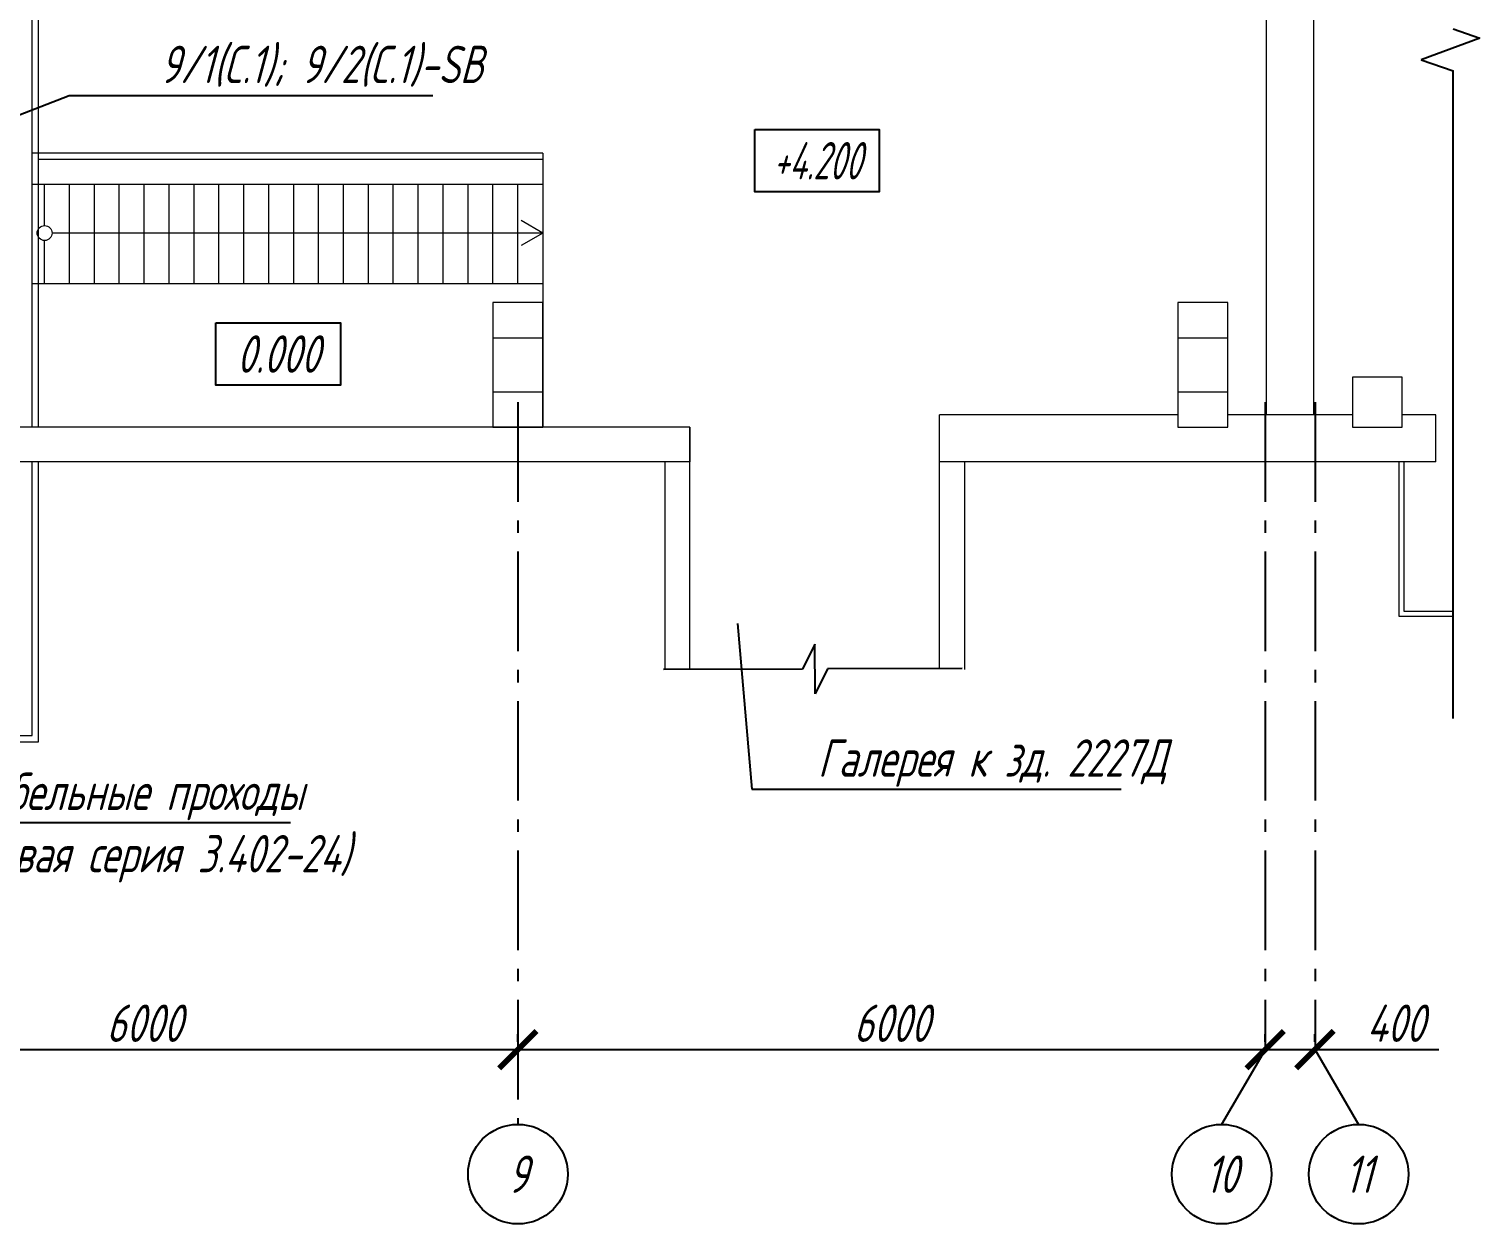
# Model space of a CAD drawing. Header units: millimetres. Extents: x -14296 to 10264, y -13087 to -5602.
# Drawn here: x -1518.6 to -1402.1, y -12785.3 to -12689.3 of the extents above; entities that cross this region are included whole.
import ezdxf
from ezdxf import colors
from ezdxf.entities.mleader import LeaderData, LeaderLine
from ezdxf.math import Vec2, Vec3

# ---------------------------------------------------------------- set-up
doc = ezdxf.new("R2010")
doc.units = ezdxf.units.MM
doc.linetypes.add('gost6', pattern=[12, 8, -1.5, 1, -1.5])
doc.layers.get('Defpoints').update_dxf_attribs({"color": 33})
doc.layers.add('TX', color=7, linetype='Continuous')
for name, color, linetype, lineweight in [('Линия выноска', 137, 'Continuous', 25), ('Осевая', 4, 'gost6', 25), ('Размерная', 4, 'Continuous', 25), ('Рамка тонкая', 5, 'Continuous', 25), ('Строительный', 251, 'Continuous', 13), ('Текст', 7, 'Continuous', 20)]:
    doc.layers.add(name, color=color, linetype=linetype, lineweight=lineweight)
doc.styles.add('gost shx', font='gost.shx', dxfattribs={"oblique": 15})
doc.styles.add('Simplex', font='simplex.shx', dxfattribs={"width": 0.7, "oblique": 15})
doc.linetypes.add('ограждение1', pattern='A,0.25,-0.1,[133,ltypeshp.shx,S=0.1,R=0,X=-0.1,Y=0],-0.1,1', length=1.45)
doc.dimstyles.new('ISO-25', dxfattribs={"dimtxt": 3, "dimasz": 2.5, "dimexe": 1.25, "dimexo": 0.625, "dimtad": 1, "dimtxsty": 'gost shx', "dimcen": 2.5, "dimclrt": 2, "dimadec": 0, "dimazin": 0, "dimtfac": 1, "dimtmove": 0, "dimatfit": 3, "dimfxl": 1, "dimarcsym": 0})

# ---------------------------------------------------------------- blocks, each defined once
blk = doc.blocks.new('A$C22994256')
at = {"layer": 'TX', "color": 5, "linetype": 'ByBlock'}
for p, q in [((-1.93, 2.68), (-6.65, 0.95)), ((-4.08, 3.42), (-1.93, 2.68)), ((-6.65, 0.95), (-4.08, 0.07))]:
    blk.add_line(p, q, dxfattribs=at)
blk = doc.blocks.new('_ArchTick')
at = {"color": 0, "const_width": 0.15}
blk.add_lwpolyline([(-0.5, -0.5), (0.5, 0.5)], dxfattribs=at)
blk = doc.blocks.new('*D913')
at = {"layer": 'Defpoints', "color": 0, "lineweight": 15, "transparency": 16777216}
for p in [(-1539.31, -12771.3), (-1479.31, -12771.3), (-1479.31, -12771.3)]:
    blk.add_point(p, dxfattribs=at)
at = {"layer": 'Размерная', "color": 0, "lineweight": -2, "transparency": 16777216}
for p, q in [((-1539.31, -12770.68), (-1539.31, -12770.05)), ((-1479.31, -12770.68), (-1479.31, -12770.05)), ((-1539.31, -12771.3), (-1479.31, -12771.3))]:
    blk.add_line(p, q, dxfattribs=at)
at = {"layer": 'Размерная', "color": 0, "lineweight": -2, "transparency": 16777216, "xscale": 3, "yscale": 3, "zscale": 3, "rotation": 180}
blk.add_blockref('_ArchTick', (-1539.31, -12771.3), dxfattribs=at)
at = {"layer": 'Размерная', "color": 0, "lineweight": -2, "transparency": 16777216, "xscale": 3, "yscale": 3, "zscale": 3}
blk.add_blockref('_ArchTick', (-1479.31, -12771.3), dxfattribs=at)
at = {"layer": 'Размерная', "color": 2, "transparency": 16777216, "insert": (-1509.31, -12769.18), "char_height": 3, "attachment_point": 5, "style": 'Simplex'}
blk.add_mtext('6000', dxfattribs=at)
blk = doc.blocks.new('*D914')
at = {"layer": 'Defpoints', "color": 0, "lineweight": 15, "transparency": 16777216}
for p in [(-1419.31, -12771.3), (-1415.31, -12771.3), (-1415.31, -12771.3)]:
    blk.add_point(p, dxfattribs=at)
at = {"layer": 'Размерная', "color": 0, "lineweight": -2, "transparency": 16777216}
for p, q in [((-1419.31, -12770.68), (-1419.31, -12770.05)), ((-1415.31, -12770.68), (-1415.31, -12770.05)), ((-1419.31, -12771.3), (-1415.31, -12771.3)), ((-1415.31, -12771.3), (-1405.37, -12771.3))]:
    blk.add_line(p, q, dxfattribs=at)
at = {"layer": 'Размерная', "color": 0, "lineweight": -2, "transparency": 16777216, "xscale": 3, "yscale": 3, "zscale": 3, "rotation": 180}
blk.add_blockref('_ArchTick', (-1419.31, -12771.3), dxfattribs=at)
at = {"layer": 'Размерная', "color": 0, "lineweight": -2, "transparency": 16777216, "xscale": 3, "yscale": 3, "zscale": 3}
blk.add_blockref('_ArchTick', (-1415.31, -12771.3), dxfattribs=at)
at = {"layer": 'Размерная', "color": 2, "transparency": 16777216, "insert": (-1408.84, -12769.18), "char_height": 3, "attachment_point": 5, "style": 'Simplex'}
blk.add_mtext('400', dxfattribs=at)
blk = doc.blocks.new('*D915')
at = {"layer": 'Defpoints', "color": 0, "lineweight": 15, "transparency": 16777216}
for p in [(-1479.31, -12771.3), (-1419.31, -12771.3), (-1419.31, -12771.3)]:
    blk.add_point(p, dxfattribs=at)
at = {"layer": 'Размерная', "color": 0, "lineweight": -2, "transparency": 16777216}
for p, q in [((-1479.31, -12770.68), (-1479.31, -12770.05)), ((-1419.31, -12770.68), (-1419.31, -12770.05)), ((-1479.31, -12771.3), (-1419.31, -12771.3))]:
    blk.add_line(p, q, dxfattribs=at)
at = {"layer": 'Размерная', "color": 0, "lineweight": -2, "transparency": 16777216, "xscale": 3, "yscale": 3, "zscale": 3, "rotation": 180}
blk.add_blockref('_ArchTick', (-1479.31, -12771.3), dxfattribs=at)
at = {"layer": 'Размерная', "color": 0, "lineweight": -2, "transparency": 16777216, "xscale": 3, "yscale": 3, "zscale": 3}
blk.add_blockref('_ArchTick', (-1419.31, -12771.3), dxfattribs=at)
at = {"layer": 'Размерная', "color": 2, "transparency": 16777216, "insert": (-1449.31, -12769.18), "char_height": 3, "attachment_point": 5, "style": 'Simplex'}
blk.add_mtext('6000', dxfattribs=at)
blk = doc.blocks.new('_None')
blk = doc.blocks.new('_DotBlank')
at = {"color": 0, "linetype": 'ByBlock', "lineweight": -2}
blk.add_line((-0.5, 0), (-1, 0), dxfattribs=at)
blk.add_circle((0, 0), 0.5, dxfattribs=at)

msp = doc.modelspace()

# ---------------------------------------------------------------- linework, layer by layer
at = {"layer": 'Осевая'}
for p, q in [((-1479.30741, -12719.30291), (-1479.30741, -12777.30291)), ((-1419.30741, -12719.30291), (-1419.30741, -12771.30291)), ((-1415.30741, -12719.30291), (-1415.30741, -12771.30291)), ((-1419.30741, -12771.30291), (-1422.80741, -12777.30291)), ((-1415.30741, -12771.30291), (-1411.80741, -12777.30291))]:
    msp.add_line(p, q, dxfattribs=at)
at = {"layer": 'Рамка тонкая'}
msp.add_line((-1404.21101, -12744.69292), (-1404.21101, -12692.67195), dxfattribs=at)
at = {"layer": 'Рамка тонкая', "ltscale": 100}
for p, q in [((-1455.46327, -12738.73091), (-1456.45205, -12740.73648)), ((-1455.44086, -12742.73084), (-1455.46327, -12738.73091)), ((-1456.45205, -12740.73648), (-1467.62807, -12740.7749)), ((-1454.45208, -12740.72527), (-1455.44086, -12742.73084)), ((-1443.62807, -12740.69463), (-1454.45208, -12740.72527))]:
    msp.add_line(p, q, dxfattribs=at)
at = {"layer": 'Рамка тонкая'}
for points in [[(-1460.29386, -12697.40585), (-1450.29386, -12697.40585), (-1450.29386, -12702.40585), (-1460.29386, -12702.40585)], [(-1503.55693, -12712.9299), (-1493.55693, -12712.9299), (-1493.55693, -12717.9299), (-1503.55693, -12717.9299)]]:
    msp.add_lwpolyline(points, close=True, dxfattribs=at)
for centre in [(-1479.30741, -12781.30291), (-1422.80741, -12781.30291), (-1411.80741, -12781.30291)]:
    msp.add_circle(centre, 4, dxfattribs=at)
at = {"layer": 'Строительный', "ltscale": 100}
for p, q in [((-1415.40741, -12720.30291), (-1415.40741, -12538.50291)), ((-1419.20741, -12720.30291), (-1419.20741, -12542.30291)), ((-1477.30741, -12701.80291), (-1518.30741, -12701.80291)), ((-1517.30741, -12705.11423), (-1517.30741, -12701.80291)), ((-1515.30741, -12709.80291), (-1515.30741, -12701.80291)), ((-1513.30741, -12709.80291), (-1513.30741, -12701.80291)), ((-1511.30741, -12709.80291), (-1511.30741, -12701.80291)), ((-1509.30741, -12709.80291), (-1509.30741, -12701.80291)), ((-1507.30741, -12709.80291), (-1507.30741, -12701.80291)), ((-1505.30741, -12709.80291), (-1505.30741, -12701.80291)), ((-1503.30741, -12709.80291), (-1503.30741, -12701.80291)), ((-1501.30741, -12709.80291), (-1501.30741, -12701.80291)), ((-1499.30741, -12709.80291), (-1499.30741, -12701.80291)), ((-1497.30741, -12709.80291), (-1497.30741, -12701.80291)), ((-1495.30741, -12709.80291), (-1495.30741, -12701.80291)), ((-1493.30741, -12709.80291), (-1493.30741, -12701.80291)), ((-1491.30741, -12709.80291), (-1491.30741, -12701.80291)), ((-1489.30741, -12709.80291), (-1489.30741, -12701.80291)), ((-1487.30741, -12709.80291), (-1487.30741, -12701.80291)), ((-1485.30741, -12709.80291), (-1485.30741, -12701.80291)), ((-1483.30741, -12709.80291), (-1483.30741, -12701.80291)), ((-1481.30741, -12709.80291), (-1481.30741, -12701.80291)), ((-1479.30741, -12709.80291), (-1479.30741, -12701.80291)), ((-1477.30741, -12705.71423), (-1516.70741, -12705.71423)), ((-1517.30741, -12709.80291), (-1517.30741, -12706.31423)), ((-1477.30741, -12709.80291), (-1518.30741, -12709.80291)), ((-1477.30741, -12711.30291), (-1481.30741, -12711.30291)), ((-1481.30741, -12711.30291), (-1481.30741, -12721.30291)), ((-1477.30741, -12721.30291), (-1477.30741, -12711.30291)), ((-1422.30741, -12711.30291), (-1426.30741, -12711.30291)), ((-1426.30741, -12711.30291), (-1426.30741, -12721.30291)), ((-1422.30741, -12721.30291), (-1422.30741, -12711.30291)), ((-1481.30741, -12714.12874), (-1477.30741, -12714.12874)), ((-1426.30741, -12714.12874), (-1422.30741, -12714.12874)), ((-1408.30741, -12717.30291), (-1412.30741, -12717.30291)), ((-1412.30741, -12717.30291), (-1412.30741, -12721.30291)), ((-1408.30741, -12721.30291), (-1408.30741, -12717.30291)), ((-1481.30741, -12718.47708), (-1477.30741, -12718.47708)), ((-1426.30741, -12718.47708), (-1422.30741, -12718.47708)), ((-1465.50741, -12721.30291), (-1524.80741, -12721.30291)), ((-1481.30741, -12721.30291), (-1477.30741, -12721.30291)), ((-1465.50741, -12721.30291), (-1465.50741, -12724.10291)), ((-1465.50741, -12740.76761), (-1465.50741, -12721.30291)), ((-1426.30741, -12720.30291), (-1445.46168, -12720.30291)), ((-1445.46168, -12740.69982), (-1445.46168, -12720.30291)), ((-1426.30741, -12721.30291), (-1422.30741, -12721.30291)), ((-1412.30741, -12720.30291), (-1422.30741, -12720.30291)), ((-1412.30741, -12721.30291), (-1408.30741, -12721.30291)), ((-1405.60741, -12720.30291), (-1408.30741, -12720.30291)), ((-1405.60741, -12724.10291), (-1405.60741, -12720.30291)), ((-1465.50741, -12724.10291), (-1524.80741, -12724.10291)), ((-1467.50741, -12724.10291), (-1467.50741, -12740.77345)), ((-1405.60741, -12724.10291), (-1445.45422, -12724.10291)), ((-1443.45422, -12724.10291), (-1445.45422, -12724.10291)), ((-1443.45422, -12724.10291), (-1443.45422, -12740.77345))]:
    msp.add_line(p, q, dxfattribs=at)
at = {"layer": 'Строительный', "ltscale": 0.3}
for p, q in [((-1518.30741, -12721.30291), (-1518.30741, -12656.30291)), ((-1477.30741, -12699.30291), (-1518.30741, -12699.30291)), ((-1477.30741, -12699.30291), (-1477.30741, -12721.30291)), ((-1518.30741, -12746.0796), (-1518.30741, -12724.10291)), ((-1548.76883, -12746.0796), (-1518.30741, -12746.0796))]:
    msp.add_line(p, q, dxfattribs=at)
at = {"layer": 'Строительный', "linetype": 'ограждение1', "ltscale": 3}
for p, q in [((-1517.80741, -12721.30291), (-1517.80741, -12656.80291)), ((-1477.30741, -12699.80291), (-1517.80741, -12699.80291)), ((-1517.80741, -12746.5796), (-1517.80741, -12724.10291)), ((-1408.56457, -12724.10291), (-1408.56457, -12736.4796)), ((-1408.56457, -12736.4796), (-1404.21101, -12736.4796)), ((-1548.76883, -12746.5796), (-1517.80741, -12746.5796))]:
    msp.add_line(p, q, dxfattribs=at)
at = {"layer": 'Строительный'}
for p, q in [((-1477.30741, -12705.71423), (-1479.03946, -12704.71423)), ((-1477.30741, -12705.71423), (-1479.03946, -12706.71423)), ((-1408.16457, -12724.10291), (-1408.16457, -12736.0796)), ((-1408.16457, -12736.0796), (-1404.21101, -12736.0796))]:
    msp.add_line(p, q, dxfattribs=at)
msp.add_circle((-1517.30741, -12705.71423), 0.6, dxfattribs=at)

# ---------------------------------------------------------------- block references
at = {"layer": 'Рамка тонкая'}
msp.add_blockref('A$C22994256', (-1400.13166, -12692.74524), dxfattribs=at)

# ---------------------------------------------------------------- texts
at = {"layer": 'Текст', "char_height": 3, "width": 10, "attachment_point": 5, "style": 'Simplex'}
for s, insert in [('{\\W0.6;+4.200}', (-1455.29386, -12699.90585)), ('{\\W0.7;0.000}', (-1498.55693, -12715.4299)), ('9', (-1479.30741, -12781.30291)), ('10', (-1422.80741, -12781.30291)), ('11', (-1411.80741, -12781.30291))]:
    msp.add_mtext(s, dxfattribs=dict(at, insert=insert))

# ---------------------------------------------------------------- dimensions: what is measured, and where the dimension line sits
at = {"layer": 'Размерная'}
for base, p1, p2, override, picture, middle in [((-1479.30741, -12771.30291), (-1539.30741, -12771.30291), (-1479.30741, -12771.30291), {"dimtxt": 3, "dimasz": 3, "dimlfac": 100, "dimrnd": 500, "dimtxsty": 'Simplex', "dimblk1": 'ArchTick', "dimblk2": 'ArchTick', "dimsah": 1}, '*D913', (-1509.30741, -12769.17791)), ((-1419.30741, -12771.30291), (-1479.30741, -12771.30291), (-1419.30741, -12771.30291), {"dimtxt": 3, "dimasz": 3, "dimlfac": 100, "dimrnd": 500, "dimtxsty": 'Simplex', "dimblk1": 'ArchTick', "dimblk2": 'ArchTick', "dimsah": 1}, '*D915', (-1449.30741, -12769.17791)), ((-1415.30741, -12771.30291), (-1419.30741, -12771.30291), (-1415.30741, -12771.30291), {"dimtxt": 3, "dimasz": 3, "dimlfac": 100, "dimrnd": 100, "dimtxsty": 'Simplex', "dimblk1": 'ArchTick', "dimblk2": 'ArchTick', "dimsah": 1}, '*D914', (-1408.84101, -12769.17791))]:
    dim = msp.add_linear_dim(base=base, p1=p1, p2=p2, dimstyle='ISO-25', override=override, dxfattribs=at)
    dim.commit()
    dim.dimension.update_dxf_attribs({"geometry": picture, "text_midpoint": middle})

# ---------------------------------------------------------------- leaders
at = {"layer": 'Линия выноска'}
ml = msp.add_multileader_mtext('Standard', dxfattribs=at)
ml.set_content('9/1(С.1); 9/2(С.1)-SB', color=2, style='Simplex')
ml.set_leader_properties()
ml.set_arrow_properties(name='NONE')
ml.build(insert=Vec2(0, 0))
ml.multileader.update_dxf_attribs({"text_left_attachment_type": 6, "text_right_attachment_type": 6, "dogleg_length": 0})
ctx = ml.context
ctx.base_point, ctx.char_height, ctx.plane_origin = Vec3(-1515.33741, -12694.67063), 3, Vec3(-1498.48844, -12696.57752)
ctx.left_attachment, ctx.right_attachment, ctx.text_align_type = 6, 6, 1
notes = []
notes.append((ctx, [(1, (1, 1, 0), (-1515.33741, -12694.67063), (1, 0), 0, [(1, [(-1540.30741, -12700.80291), (-1536.30741, -12702.80291)], 0, [])])]))
ctx.mtext.insert, ctx.mtext.alignment, ctx.mtext.flow_direction = Vec3(-1495.06946, -12690.67063), 2, 5
ml = msp.add_multileader_mtext('Standard', dxfattribs=at)
ml.set_content('Кабельные проходы\\P(типовая серия 3.402-24)', color=2, style='Simplex')
ml.set_leader_properties()
ml.set_arrow_properties(name='DOTBLANK')
ml.build(insert=Vec2(0, 0))
ml.multileader.update_dxf_attribs({"text_left_attachment_type": 6, "text_right_attachment_type": 6, "dogleg_length": 1, "arrow_head_size": 5})
ctx = ml.context
ctx.base_point, ctx.char_height, ctx.arrow_head_size, ctx.plane_origin = Vec3(-1534.39523, -12753.05914), 3, 5, Vec3(-1571.75306, -12561.77567)
ctx.left_attachment, ctx.right_attachment, ctx.text_align_type = 6, 6, 1
notes.append((ctx, [(1, (1, 1, 0), (-1535.39523, -12753.05914), (1, 0), 1, [(0, [(-1542.80741, -12722.20291)], 0, [])])]))
ctx.mtext.insert, ctx.mtext.alignment, ctx.mtext.flow_direction = Vec3(-1509.97728, -12749.05914), 2, 5
ml = msp.add_multileader_mtext('Standard', dxfattribs=at)
ml.set_content('{\\W0.7;Галерея к зд. 2227Д}', color=2, style='Simplex')
ml.set_leader_properties()
ml.set_arrow_properties(name='NONE')
ml.build(insert=Vec2(0, 0))
ml.multileader.update_dxf_attribs({"text_left_attachment_type": 6, "text_right_attachment_type": 6, "dogleg_length": 0})
ctx = ml.context
ctx.base_point, ctx.char_height, ctx.plane_origin = Vec3(-1460.51555, -12750.37664), 3, Vec3(-1292.54507, -12760.69547)
ctx.left_attachment, ctx.right_attachment, ctx.text_align_type = 6, 6, 1
notes.append((ctx, [(1, (1, 1, 0), (-1460.51555, -12750.37664), (1, 0), 0, [(1, [(-1461.66501, -12737.07478)], 0, [])])]))
ctx.mtext.insert, ctx.mtext.alignment, ctx.mtext.flow_direction = Vec3(-1441.21362, -12746.37664), 2, 5
for ctx, leaders in notes:
    for number, flags, end, landing, length, lines in leaders:
        leader = LeaderData()
        leader.index, (leader.has_last_leader_line, leader.has_dogleg_vector, leader.attachment_direction) = number, flags
        leader.last_leader_point, leader.dogleg_vector, leader.dogleg_length = Vec3(end), Vec3(landing), length
        for number, points, colour, breaks in lines:
            line = LeaderLine()
            line.index, line.vertices, line.color, line.breaks = number, Vec3.list(points), colors.encode_raw_color(colour), breaks
            leader.lines.append(line)
        ctx.leaders.append(leader)

doc.saveas('drawing.dxf')
